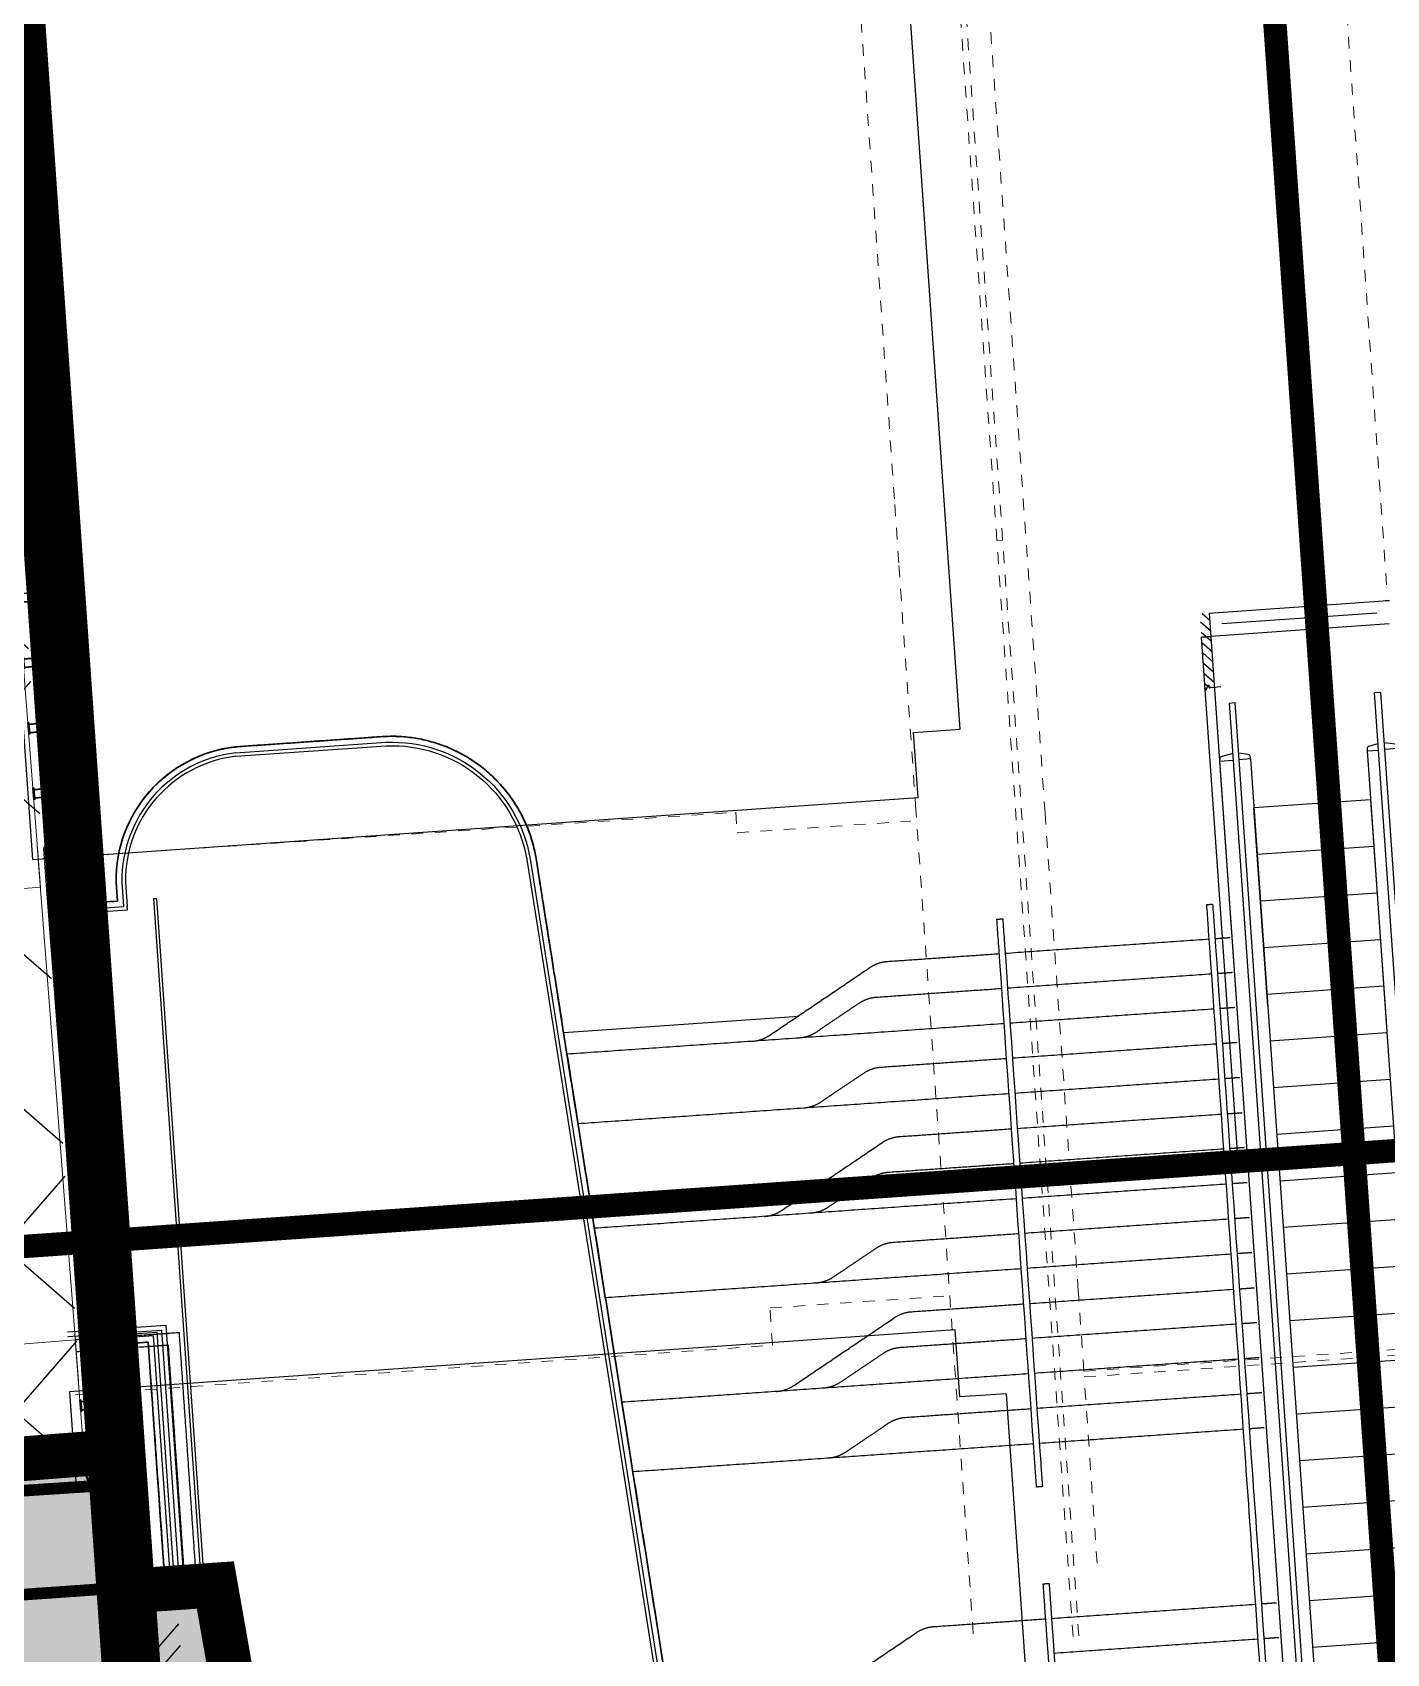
# Model space of a CAD drawing. Header units: millimetres. Extents: x 50357 to 985146, y 723188 to 1803594.
# Drawn here: x 832087.76 to 832099.35, y 820136.66 to 820150.53 of the extents above; entities that cross this region are included whole.
import ezdxf
from ezdxf.xclip import XClip

# ---------------------------------------------------------------- set-up
doc = ezdxf.new("R2010")
doc.units = ezdxf.units.MM
doc.header["$LTSCALE"] = 3
doc.header["$MEASUREMENT"] = 0
for name, pattern in [('Dash 1_100', [2.25, 1.25, -1]), ('DASHED', [19.05, 12.7, -6.35]), ('DASHED2', [0.375, 0.25, -0.125]), ('DIVIDE', [1.25, 0.5, -0.25, 0, -0.25, 0, -0.25]), ('Grid Line', [22.225, 12.7, -3.175, 3.175, -3.175]), ('Member Hidden', [4.5, 2.5, -2])]:
    doc.linetypes.add(name, pattern=pattern)
doc.layers.add('-Excluded area line', color=7, linetype='DASHED2', lineweight=40)
doc.layers.add('Hatch (HOR not under LTC submission)', color=252, linetype='Continuous', lineweight=35)
for name, color, linetype in [('-Section line', 7, 'Continuous'), ('00_Xref', 7, 'Continuous'), ('3A35X-MAGP-P-LD-00-0$0$A-GLASS', 1, 'Continuous'), ('3A35X-MAGP-P-LD-00-0$0$LWK-GA_HANDRAIL', 7, 'Continuous'), ('3A35X-MAGP-P-LD-00-0$0$LWK-MA_PAVING BANDING', 8, 'Continuous'), ('_ANCILIARY', 40, 'Continuous'), ('_ANCILIARY HATCH', 252, 'Continuous'), ('_DEV LINE', 96, 'DIVIDE'), ('_SUBLEASE', 241, 'Continuous'), ('A-ALUM_CLADD', 7, 'Continuous'), ('A-ALUM_CLADD_H', 7, 'Member Hidden'), ('A-ALUM_CLADD_S', 7, 'Continuous'), ('A-DRAIN', 7, 'Continuous'), ('UAJ-00XREF', 7, 'Continuous')]:
    doc.layers.add(name, color=color, linetype=linetype)
for name, color, linetype, lineweight, true_color in [('-Surrender Hatch in Pink', 7, 'Continuous', 40, 0xffc2c2), ('-Surrender line', 7, 'Continuous', 40, 0xff7575), ('A-FLOR', 7, 'Continuous', 5, 0x6e6e6e), ('A-FLOR-HRAL', 7, 'Continuous', 13, 0x6e6e6e), ('A-MASS', 7, 'Continuous', 13, 0x6e6e6e), ('ADS280__', 7, 'Continuous', 13, 0x6e6e6e), ('ADS280_BSteel', 7, 'Continuous', 13, 0x6e6e6e), ('ADS280_CSteel', 7, 'Continuous', 13, 0x6e6e6e), ('ADS280_S', 7, 'Continuous', 13, 0x6e6e6e)]:
    doc.layers.add(name, color=color, linetype=linetype, lineweight=lineweight, true_color=true_color)
pattern_1 = [(123.146763, (835227515.3, 818096118.5), (-148.86709, -97.21846), []), (123.146763, (835227328.86, 818096157.62), (-148.86709, -97.21846), [])]

# ---------------------------------------------------------------- blocks, each defined once
blk = doc.blocks.new('x-baseplan')
blk.add_lwpolyline([(834550.55, 818213.81), (834557.171, 818119.106), (834549.739, 818118.586), (834547.98, 818143.75), (834547.581, 818143.722), (834547.541, 818144.296), (834539.964, 818143.766), (834540.021, 818142.96), (834532.454, 818142.451), (834523.973, 818144.32), (834526.254, 818154.672), (834539.411, 818151.675), (834539.646, 818148.322), (834547.222, 818148.851), (834547.183, 818149.408), (834547.582, 818149.436), (834542.996, 818215.041), (834543.221, 818215.057), (834550.326, 818213.794), (834550.55, 818213.81)])
blk = doc.blocks.new('A')
at = {"layer": 'A-FLOR', "color": 8, "linetype": 'DASHED2', "ltscale": 5}
for p, q in [((834551230, 818150677), (834549771, 818171542)), ((834548595, 818144635), (834548309, 818148720))]:
    blk.add_line(p, q, dxfattribs=at)
at = {"layer": 'A-FLOR-HRAL', "color": 8, "linetype": 'DASHED2', "ltscale": 5}
for p, q in [((834546480, 818171305), (834548556, 818141610)), ((834546530, 818171309), (834548602, 818141663)), ((834547945, 818151055), (834547896, 818151052))]:
    blk.add_line(p, q, dxfattribs=at)
at = {"layer": 'ADS280__', "color": 8, "linetype": 'DASHED2', "ltscale": 5}
for p, q in [((834548309, 818148720), (834546729, 818171330)), ((834548643, 818143947), (834548595, 818144635)), ((834554727, 818144372), (834548643, 818143947)), ((834548646, 818143897), (834554731, 818144322)), ((834548757, 818142305), (834548646, 818143897))]:
    blk.add_line(p, q, dxfattribs=at)
at = {"layer": 'ADS280_BSteel', "color": 8, "linetype": 'DASHED2', "ltscale": 5}
for p, q in [((834545631, 818171261), (834547022, 818151363)), ((834547022, 818151361), (834547058, 818150840)), ((834547058, 818150840), (834547211, 818148651)), ((834547698, 818141700), (834547196, 818148869))]:
    blk.add_line(p, q, dxfattribs=at)
for points in [[(834539696, 818148325), (834545663, 818148727), (834545675, 818148552), (834547161, 818148652)], [(834540013, 818143740), (834545978, 818144168), (834545958, 818144487), (834547445, 818144587)]]:
    blk.add_lwpolyline(points, dxfattribs=at)
blk = doc.blocks.new('Cladding_Fixing')
at = {"layer": 'A-ALUM_CLADD_H', "ltscale": 0.3}
for p, q in [((0, 33), (72, 33)), ((72, 39), (142, 38)), ((0, -33), (72, -34)), ((72, -40), (142, -40))]:
    blk.add_line(p, q, dxfattribs=at)
at = {"layer": 'A-ALUM_CLADD_H', "ltscale": 0.2}
for p, q in [((119, 37), (72, 38)), ((119, 32), (72, 33)), ((119, 37), (118, -39)), ((118, -34), (72, -34)), ((118, -39), (72, -39))]:
    blk.add_line(p, q, dxfattribs=at)
at = {"layer": 'A-ALUM_CLADD_H', "ltscale": 0.1}
for p, q in [((142, 43), (187, 43)), ((142, 38), (187, 38)), ((142, -40), (187, -41)), ((142, -45), (187, -46))]:
    blk.add_line(p, q, dxfattribs=at)
at = {"layer": 'A-ALUM_CLADD_S'}
for p, q in [((0, 38), (72, 38)), ((72, 44), (142, 43)), ((72, 44), (72, -45)), ((0, -38), (72, -39)), ((72, -45), (142, -45))]:
    blk.add_line(p, q, dxfattribs=at)
blk.add_lwpolyline([(-8, -50), (-8, 50), (0, 50), (0, -50)], close=True, dxfattribs=at)
blk = doc.blocks.new('Cladding')
at = {"layer": 'A-ALUM_CLADD'}
for p, q in [((-15, -13746), (-22, -13720)), ((-19, -13719), (-12, -13745)), ((-19, -13719), (-12, -13745)), ((-487, -13885), (-495, -13860)), ((-492, -13859), (-484, -13885)), ((-417, -13865), (-425, -13839)), ((-417, -13865), (-425, -13839)), ((-422, -13838), (-414, -13864)), ((-422, -13838), (-414, -13864)), ((-353, -13846), (-361, -13820)), ((-358, -13819), (-350, -13845)), ((-283, -13825), (-291, -13799)), ((-288, -13798), (-280, -13824)), ((-288, -13798), (-280, -13824)), ((-219, -13806), (-226, -13780)), ((-224, -13780), (-216, -13805)), ((-149, -13786), (-156, -13760)), ((-154, -13759), (-146, -13785)), ((-154, -13759), (-146, -13785)), ((-85, -13767), (-92, -13741)), ((-89, -13740), (-82, -13766)), ((-756, -13965), (-764, -13939)), ((-761, -13938), (-753, -13964)), ((-686, -13944), (-694, -13918)), ((-691, -13917), (-683, -13943)), ((-622, -13925), (-629, -13899)), ((-626, -13898), (-619, -13924)), ((-552, -13904), (-559, -13879)), ((-556, -13878), (-549, -13904)), ((-8007, -16104), (-8014, -16078)), ((-8012, -16077), (-8004, -16103)), ((-7943, -16085), (-7950, -16059)), ((-7947, -16058), (-7940, -16084)), ((-7940, -16018), (-7940, -16018)), ((-7937, -16017), (-7937, -16017)), ((-7873, -16064), (-7880, -16038)), ((-7877, -16037), (-7870, -16063)), ((-7808, -16045), (-7816, -16019)), ((-7813, -16019), (-7805, -16044)), ((-7738, -16025), (-7746, -15999)), ((-7743, -15998), (-7735, -16024)), ((-7674, -16006), (-7682, -15980)), ((-7679, -15979), (-7671, -16005)), ((-8346, -16202), (-8353, -16178)), ((-8350, -16177), (-8343, -16201)), ((-8275, -16183), (-8283, -16157)), ((-8280, -16156), (-8272, -16182)), ((-8211, -16164), (-8219, -16138)), ((-8216, -16137), (-8208, -16163)), ((-8141, -16143), (-8149, -16118)), ((-8146, -16117), (-8138, -16143)), ((-8077, -16124), (-8084, -16099)), ((-8082, -16098), (-8074, -16124))]:
    blk.add_line(p, q, dxfattribs=at)
for points in [[(105, -13703), (129, -13721, 1), (171, -13665), (148, -13647, -0.721351), (169, -13584), (369, -13586, 1), (369, -13516), (156, -13514), (156, -13517), (369, -13519, -1), (369, -13583), (169, -13581)], [(169, -13581, 0.721349), (146, -13650), (170, -13668, -1), (131, -13719), (107, -13701)], [(-3256, -14650, -0.168841), (-3242, -14670), (-3234, -14696, 1), (-3173, -14678), (-3181, -14652, -1), (-3108, -14630), (-3100, -14656, 1), (-3039, -14638), (-3046, -14612, -1), (-2973, -14591), (-2966, -14617, 1), (-2904, -14599), (-2912, -14573, -1), (-2839, -14551), (-2831, -14577, 1), (-2770, -14559), (-2778, -14533, -1), (-2705, -14512), (-2697, -14537, 1), (-2636, -14519), (-2643, -14493, -1), (-2571, -14472), (-2563, -14498, 1), (-2502, -14480), (-2509, -14454, -1), (-2436, -14432), (-2429, -14458, 1), (-2367, -14440), (-2375, -14414, -1), (-2302, -14393), (-2294, -14419, 1), (-2233, -14400), (-2241, -14375, -1), (-2168, -14353), (-2160, -14379, 1), (-2099, -14361), (-2106, -14335, -1), (-2033, -14313), (-2026, -14339, 1), (-1964, -14321), (-1972, -14295, -1), (-1899, -14274), (-1892, -14300, 1), (-1830, -14282), (-1838, -14256, -1), (-1765, -14234), (-1757, -14260, 1), (-1696, -14242), (-1704, -14216, -1), (-1631, -14195), (-1623, -14221, 1), (-1562, -14202), (-1569, -14177, -1), (-1496, -14155), (-1489, -14181, 1), (-1427, -14163), (-1435, -14137, -1), (-1362, -14115), (-1354, -14141, 1), (-1293, -14123), (-1301, -14097, -1), (-1228, -14076), (-1220, -14102, 1), (-1159, -14084), (-1166, -14058, -1), (-1094, -14036), (-1086, -14062, 1), (-1024, -14044), (-1032, -14018, -1), (-959, -13997), (-952, -14022, 1), (-890, -14004), (-898, -13978, -1), (-825, -13957), (-817, -13983)], [(-820, -13984), (-828, -13958, 1), (-895, -13978), (-887, -14003, -1), (-954, -14023), (-962, -13997, 1), (-1029, -14017), (-1022, -14043, -1), (-1089, -14063), (-1096, -14037, 1), (-1164, -14057), (-1156, -14083, -1), (-1223, -14103), (-1231, -14077, 1), (-1298, -14096), (-1290, -14122, -1), (-1357, -14142), (-1365, -14116, 1), (-1432, -14136), (-1424, -14162, -1), (-1492, -14182), (-1499, -14156, 1), (-1566, -14176), (-1559, -14202, -1), (-1626, -14221), (-1633, -14195, 1), (-1701, -14215), (-1693, -14241, -1), (-1760, -14261), (-1768, -14235, 1), (-1835, -14255), (-1827, -14281, -1), (-1894, -14301), (-1902, -14275, 1), (-1969, -14295), (-1962, -14320, -1), (-2029, -14340), (-2036, -14314, 1), (-2103, -14334), (-2096, -14360, -1), (-2163, -14380), (-2171, -14354, 1), (-2238, -14374), (-2230, -14400, -1), (-2297, -14419), (-2305, -14394, 1), (-2372, -14413), (-2364, -14439, -1), (-2432, -14459), (-2439, -14433, 1), (-2506, -14453), (-2499, -14479, -1), (-2566, -14499), (-2573, -14473, 1), (-2641, -14493), (-2633, -14518, -1), (-2700, -14538), (-2708, -14512, 1), (-2775, -14532), (-2767, -14558, -1), (-2834, -14578), (-2842, -14552, 1), (-2909, -14572), (-2902, -14598, -1), (-2969, -14618), (-2976, -14592, 1), (-3043, -14611), (-3036, -14637, -1), (-3103, -14657), (-3111, -14631, 1), (-3178, -14651), (-3170, -14677, -1), (-3237, -14697), (-3245, -14671, 0.138816), (-3255, -14655, 0.138816)], [(-8479, -16191), (-8490, -16219, -1), (-8555, -16196), (-8545, -16167, 0.721351), (-8597, -16126), (-8765, -16236, -1), (-8803, -16177), (-8499, -15978, 0.329878), (-8487, -15945), (-8495, -15918), (-8492, -15917), (-8484, -15944, -0.329878), (-8497, -15981), (-8801, -16180, 1), (-8766, -16233), (-8599, -16124)], [(-8599, -16124, -0.721349), (-8542, -16168), (-8553, -16197, 1), (-8492, -16218), (-8482, -16190)]]:
    blk.add_lwpolyline(points, format="xyb", dxfattribs=at)
at = {"layer": 'A-ALUM_CLADD', "flags": 128}
for points in [[(105, -13703, 0.762466), (56, -13739), (113, -13931, -1), (46, -13951), (-15, -13746), (-12, -13745), (49, -13950, 1), (110, -13932), (54, -13740, -0.758981), (107, -13701, -0.721351)], [(-8478, -16191, -0.762466), (-8418, -16195), (-8361, -16387, 1), (-8294, -16367), (-8343, -16201), (-8346, -16202), (-8297, -16368, -1), (-8358, -16386), (-8415, -16194, 0.758981), (-8481, -16190, 0.721351)]]:
    blk.add_lwpolyline(points, format="xyb", dxfattribs=at)
at = {"layer": 'A-ALUM_CLADD'}
for centre, radius, start, end in [((-190, -13770), 38, 16.4366, 196.4366), ((-56, -13730), 38, 16.4366, 196.4366), ((-56, -13730), 35, 16.4366, 196.4366), ((-593, -13888), 38, 16.4366, 196.4366), ((-593, -13888), 35, 16.4366, 196.4366), ((-459, -13849), 38, 16.4366, 196.4366), ((-459, -13849), 35, 16.4366, 196.4366), ((-384, -13855), 35, 196.4366, 16.4366), ((-384, -13855), 32, 196.4366, 16.4366), ((-324, -13809), 38, 16.4366, 196.4366), ((-324, -13809), 35, 16.4366, 196.4366), ((-250, -13815), 35, 196.4366, 16.4366), ((-250, -13815), 32, 196.4366, 16.4366), ((-190, -13770), 35, 16.4366, 196.4366), ((-115, -13776), 35, 196.4366, 16.4366), ((-115, -13776), 32, 196.4366, 16.4366), ((-787, -13974), 35, 196.4366, 16.4366), ((-787, -13974), 32, 196.4366, 16.4366), ((-727, -13928), 38, 16.4366, 196.4366), ((-727, -13928), 35, 16.4366, 196.4366), ((-652, -13934), 35, 196.4366, 16.4366), ((-652, -13934), 32, 196.4366, 16.4366), ((-518, -13895), 35, 196.4366, 16.4366), ((-518, -13895), 32, 196.4366, 16.4366), ((-7645, -15969), 38, 87.0089, 196.4366), ((-7645, -15969), 35, 85.2683, 196.4366), ((-8182, -16127), 38, 16.4366, 196.4366), ((-8048, -16088), 38, 16.4366, 196.4366), ((-8048, -16088), 35, 16.4366, 196.4366), ((-7973, -16094), 35, 196.4366, 16.4366), ((-7973, -16094), 32, 196.4366, 16.4366), ((-7914, -16048), 38, 16.4366, 196.4366), ((-7914, -16048), 35, 16.4366, 196.4366), ((-7839, -16054), 35, 196.4366, 16.4366), ((-7839, -16054), 32, 196.4366, 16.4366), ((-7779, -16009), 38, 16.4366, 196.4366), ((-7779, -16009), 35, 16.4366, 196.4366), ((-7705, -16015), 35, 196.4366, 16.4366), ((-7705, -16015), 32, 196.4366, 16.4366), ((-8317, -16167), 38, 16.4366, 196.4366), ((-8317, -16167), 35, 16.4366, 196.4366), ((-8242, -16173), 35, 196.4366, 16.4366), ((-8242, -16173), 32, 196.4366, 16.4366), ((-8182, -16127), 35, 16.4366, 196.4366), ((-8108, -16134), 35, 196.4366, 16.4366), ((-8108, -16134), 32, 196.4366, 16.4366)]:
    blk.add_arc(centre, radius, start, end, dxfattribs=at)
at = {"layer": 'A-ALUM_CLADD_H'}
blk.add_line((-3262, -14631), (99, -13640), dxfattribs=at)
blk.add_lwpolyline([(-8421, -16151), (-7646, -15923)], dxfattribs=at)
at = {"layer": 'A-ALUM_CLADD_S'}
for p, q in [((-3275, -14587), (54, -13606)), ((-3261, -14635), (103, -13643)), ((-8433, -16108), (-8419, -16156))]:
    blk.add_line(p, q, dxfattribs=at)
for points in [[(-8433, -16108), (-7658, -15880)], [(-8419, -16156), (-7644, -15928)]]:
    blk.add_lwpolyline(points, dxfattribs=at)
at = {"layer": 'A-ALUM_CLADD_S', "rotation": 286.8321835654116}
for p in [(-725, -13688), (-1262, -13846), (-1799, -14004), (-2336, -14163), (-2874, -14321), (-7912, -15806), (-8315, -15925)]:
    blk.add_blockref('Cladding_Fixing', p, dxfattribs=at)
blk = doc.blocks.new('escalator_new')
at = {"layer": '3A35X-MAGP-P-LD-00-0$0$A-GLASS', "ltscale": 0.5}
h = blk.add_hatch(dxfattribs=at)
h.set_pattern_fill('ANSI31', color=256, scale=500, angle=-90)
h.set_pattern_definition([(315, (102989.43, 47003.946), (44.1942, 44.1942), [])])
h.paths.add_polyline_path([(106820, 41504), (106820, 41704), (106900, 41704), (106900, 41504)])
h.paths.add_polyline_path([(106839, 41069), (106820, 41069), (106820, 41504), (106900, 41504), (106900, 41069), (106890, 41069), (106875, 41091), (106855, 41048)])
for p, q in [((106900, 41704), (106900, 27637)), ((106900, 41704), (108430, 41704)), ((108415, 41704), (108445, 41704)), ((108445, 41704), (108415, 41704)), ((106820, 37004), (106820, 41504)), ((106900, 41504), (106820, 41504)), ((106820, 41504), (106900, 41504)), ((108430, 41504), (106900, 41504)), ((108330, 41604), (107000, 41604)), ((106811, 41069), (106828, 41048)), ((106828, 41048), (106847, 41091)), ((106847, 41091), (106862, 41069)), ((106862, 41069), (106955, 41069)), ((107016, 40924), (107016, 28917)), ((107016, 40924), (107067, 40924)), ((107067, 28917), (107067, 40924)), ((108262, 28917), (108262, 40924)), ((108313, 40924), (108262, 40924)), ((108313, 40924), (108313, 28917)), ((106903, 40456), (106900, 40434)), ((106903, 40456), (106900, 40434)), ((106900, 40434), (106900, 29407)), ((106900, 40434), (107016, 40434)), ((106918, 40473), (107016, 40493)), ((107147, 40473), (107067, 40489)), ((107165, 40434), (107067, 40434)), ((107162, 40456), (107165, 40434)), ((107165, 40434), (107165, 29407)), ((108168, 40456), (108165, 40434)), ((108165, 40434), (108165, 29407)), ((108165, 40434), (108262, 40434)), ((108183, 40473), (108262, 40489)), ((108412, 40473), (108313, 40493)), ((108430, 40434), (108313, 40434)), ((107165, 38314), (107165, 40014)), ((108165, 40014), (107165, 40014)), ((108165, 40014), (108165, 38114)), ((108165, 39614), (107165, 39614)), ((108165, 39214), (107165, 39214)), ((108165, 38814), (107165, 38814)), ((108165, 38414), (107165, 38414)), ((108165, 38014), (107165, 38014)), ((108165, 37614), (107165, 37614)), ((108165, 37214), (107165, 37214)), ((106900, 37004), (106820, 37004)), ((108165, 36814), (107165, 36814)), ((108165, 36414), (107165, 36414)), ((108165, 36014), (107165, 36014)), ((108165, 35614), (107165, 35614)), ((108165, 35214), (107165, 35214)), ((108165, 34814), (107165, 34814)), ((108165, 34414), (107165, 34414)), ((108165, 34014), (107165, 34014)), ((108165, 33614), (107165, 33614)), ((108165, 33214), (107165, 33214)), ((108165, 32814), (107165, 32814))]:
    blk.add_line(p, q, dxfattribs=at)
for centre, start, end in [((106922, 40453), 101.7239, 173.404), ((106922, 40453), 101.7239, 173.404), ((107143, 40453), 6.596, 78.276), ((108187, 40453), 101.724, 173.404)]:
    blk.add_arc(centre, 20, start, end, dxfattribs=at)
blk = doc.blocks.new('QA')
at = {"layer": '3A35X-MAGP-P-LD-00-0$0$A-GLASS', "ltscale": 0.5}
blk.add_line((7909, -2896, 0), (5894, -2896, 0), dxfattribs=at)
for points in [[(3261, -311, 0.3841), (2213, -1346), (2213, -1556)], [(3261, -341, 0.383683), (2243, -1347), (2243, -1559)], [(3261, -311), (4549, -311, -0.378071), (5711, -1392), (6581, -11394, 0.389029), (8126, -12810), (9658, -12810)], [(3261, -341), (4549, -341, -0.377932), (5682, -1395), (6551, -11397, 0.389029), (8126, -12840), (9658, -12840)]]:
    blk.add_lwpolyline(points, format="xyb", dxfattribs=at)
for points in [[(1780, -1556), (2213, -1556)], [(1780, -1586), (2243, -1586), (2243, -1556)], [(1481, -5154), (2325, -5154), (2325, -7520), (1762, -7520)], [(1481, -5194), (2285, -5194), (2285, -7480), (1762, -7480)]]:
    blk.add_lwpolyline(points, dxfattribs=at)
for points, degree in [([(9658, -2366), (9658, -2306), (9658, -2245), (9658, -2185)], 3), ([(9708, -2185), (9708, -2245), (9708, -2306), (9708, -2366)], 3), ([(11458, -2366), (11458, -2306), (11458, -2245), (11458, -2185)], 3), ([(11508, -2185), (11508, -2245), (11508, -2306), (11508, -2366)], 3), ([(8698, -2480), (9178, -2480), (9658, -2480)], 2), ([(9658, -6851), (9658, -5371), (9658, -3892), (9658, -2412)], 3), ([(9708, -2412), (9708, -3892), (9708, -5371), (9708, -6851)], 3), ([(9708, -2480), (10583, -2480), (11458, -2480)], 2), ([(11458, -6851), (11458, -5371), (11458, -3892), (11458, -2412)], 3), ([(11508, -2412), (11508, -3892), (11508, -5371), (11508, -6851)], 3), ([(11508, -2480), (11572, -2480), (11636, -2480)], 2), ([(7647, -3041), (8098, -2781), (8548, -2520)], 2), ([(8431, -2821), (8240, -2931), (8050, -3041)], 2), ([(9658, -2781), (9119, -2781), (8581, -2781)], 2), ([(11458, -2781), (10583, -2781), (9708, -2781)], 2), ([(11636, -2781), (11572, -2781), (11508, -2781)], 2), ([(9658, -3081), (7783, -3081), (5909, -3081)], 2), ([(11458, -3081), (10583, -3081), (9708, -3081)], 2), ([(11636, -3081), (11572, -3081), (11508, -3081)], 2), ([(8428, -3422), (8238, -3531), (8047, -3641)], 2), ([(9658, -3381), (9118, -3381), (8578, -3381)], 2), ([(11458, -3381), (10583, -3381), (9708, -3381)], 2), ([(11636, -3381), (11572, -3381), (11508, -3381)], 2), ([(9658, -3682), (7810, -3682), (5961, -3682)], 2), ([(11458, -3682), (10583, -3682), (9708, -3682)], 2), ([(11636, -3682), (11572, -3682), (11508, -3682)], 2), ([(7647, -4542), (8098, -4282), (8548, -4022)], 2), ([(8698, -3982), (9178, -3982), (9658, -3982)], 2), ([(9708, -3982), (10583, -3982), (11458, -3982)], 2), ([(11508, -3982), (11572, -3982), (11636, -3982)], 2), ([(9658, -4282), (9118, -4282), (8578, -4282)], 2), ([(11458, -4282), (10583, -4282), (9708, -4282)], 2), ([(11636, -4282), (11572, -4282), (11508, -4282)], 2), ([(8428, -4323), (8238, -4433), (8047, -4542)], 2), ([(9658, -4583), (7849, -4583), (6039, -4583)], 2), ([(11458, -4583), (10583, -4583), (9708, -4583)], 2), ([(11636, -4583), (11572, -4583), (11508, -4583)], 2), ([(8428, -4923), (8238, -5033), (8047, -5143)], 2), ([(9658, -4883), (9118, -4883), (8578, -4883)], 2), ([(11458, -4883), (10583, -4883), (9708, -4883)], 2), ([(11636, -4883), (11572, -4883), (11508, -4883)], 2), ([(9658, -5183), (7875, -5183), (6091, -5183)], 2), ([(11458, -5183), (10583, -5183), (9708, -5183)], 2), ([(11636, -5183), (11572, -5183), (11508, -5183)], 2), ([(7647, -6044), (8098, -5784), (8548, -5524)], 2), ([(8698, -5484), (9178, -5484), (9658, -5484)], 2), ([(9708, -5484), (10583, -5484), (11458, -5484)], 2), ([(11508, -5484), (11572, -5484), (11636, -5484)], 2), ([(8428, -5824), (8238, -5934), (8047, -6044)], 2), ([(9658, -5784), (9118, -5784), (8578, -5784)], 2), ([(11458, -5784), (10583, -5784), (9708, -5784)], 2), ([(11636, -5784), (11572, -5784), (11508, -5784)], 2), ([(9658, -6084), (7914, -6084), (6170, -6084)], 2), ([(11458, -6084), (10583, -6084), (9708, -6084)], 2), ([(11636, -6084), (11572, -6084), (11508, -6084)], 2), ([(8428, -6425), (8238, -6535), (8047, -6645)], 2), ([(9658, -6385), (9118, -6385), (8578, -6385)], 2), ([(11458, -6385), (10583, -6385), (9708, -6385)], 2), ([(11636, -6385), (11572, -6385), (11508, -6385)], 2), ([(9658, -6685), (7940, -6685), (6222, -6685)], 2), ([(11458, -6685), (10583, -6685), (9708, -6685)], 2), ([(11636, -6685), (11572, -6685), (11508, -6685)], 2), ([(9658, -7055), (9658, -7002), (9658, -6950), (9658, -6897)], 3), ([(9708, -6897), (9708, -6950), (9708, -7002), (9708, -7055)], 3), ([(11458, -8047), (11458, -7664), (11458, -7280), (11458, -6897)], 3), ([(11508, -6897), (11508, -7280), (11508, -7664), (11508, -8047)], 3), ([(9658, -8047), (9658, -7993), (9658, -7939), (9658, -7885)], 3), ([(9708, -7885), (9708, -7939), (9708, -7993), (9708, -8047)], 3), ([(9658, -12557), (9658, -11069), (9658, -9581), (9658, -8092)], 3), ([(9708, -8092), (9708, -9581), (9708, -11069), (9708, -12557)], 3), ([(11458, -12557), (11458, -11069), (11458, -9581), (11458, -8092)], 3), ([(11508, -8092), (11508, -9581), (11508, -11069), (11508, -12557)], 3), ([(7647, -8746), (8098, -8485), (8548, -8225)], 2), ([(8698, -8185), (9178, -8185), (9658, -8185)], 2), ([(9708, -8185), (10583, -8185), (11458, -8185)], 2), ([(11508, -8185), (11572, -8185), (11636, -8185)], 2), ([(11458, -8485), (10583, -8485), (9708, -8485)], 2), ([(11636, -8485), (11572, -8485), (11508, -8485)], 2)]:
    blk.add_open_spline(points, degree=degree, dxfattribs=at)
for points, knots in [([(9658, -2185), (9658, -2185), (9683, -2185), (9708, -2185), (9708, -2185)], [-117.809725, -117.809725, -117.809725, -78.539816, -78.539816, -39.269908, -39.269908, -39.269908]), ([(11458, -2185), (11458, -2185), (11483, -2185), (11508, -2185), (11508, -2185)], [-117.809725, -117.809725, -117.809725, -78.539816, -78.539816, -39.269908, -39.269908, -39.269908]), ([(9708, -7055), (9708, -7055), (9683, -7055), (9658, -7055), (9658, -7055)], [39.269908, 39.269908, 39.269908, 78.539816, 78.539816, 117.809725, 117.809725, 117.809725]), ([(9658, -7885), (9658, -7885), (9683, -7885), (9708, -7885), (9708, -7885)], [-157.079633, -157.079633, -157.079633, -117.809725, -117.809725, -78.539816, -78.539816, -78.539816])]:
    blk.add_rational_spline(points, [1, 0.707106781187, 1, 0.707106781187, 1], degree=2, knots=knots, dxfattribs=at)
for points, weights in [([(8548, -2520), (8618, -2480), (8698, -2480)], [1, 0.965925826285, 1]), ([(8581, -2781), (8500, -2781), (8431, -2821)], [1, 0.965925826289, 1]), ([(7497, -3081), (7578, -3081), (7647, -3041)], [1, 0.965925826282, 1]), ([(8050, -3041), (7980, -3081), (7900, -3081)], [1, 0.965925826291, 1]), ([(8578, -3381), (8498, -3381), (8428, -3422)], [1, 0.965925826289, 1]), ([(8047, -3641), (7977, -3682), (7897, -3682)], [1, 0.965925826291, 1]), ([(8548, -4022), (8618, -3982), (8698, -3982)], [1, 0.965925826285, 1]), ([(8578, -4282), (8498, -4282), (8428, -4323)], [1, 0.965925826289, 1]), ([(7497, -4583), (7577, -4583), (7647, -4542)], [1, 0.965925826282, 1]), ([(8047, -4542), (7977, -4583), (7897, -4583)], [1, 0.965925826291, 1]), ([(8578, -4883), (8498, -4883), (8428, -4923)], [1, 0.965925826289, 1]), ([(8047, -5143), (7977, -5183), (7897, -5183)], [1, 0.965925826291, 1]), ([(8548, -5524), (8618, -5484), (8698, -5484)], [1, 0.965925826285, 1]), ([(8578, -5784), (8498, -5784), (8428, -5824)], [1, 0.965925826289, 1]), ([(7497, -6084), (7577, -6084), (7647, -6044)], [1, 0.965925826282, 1]), ([(8047, -6044), (7977, -6084), (7897, -6084)], [1, 0.965925826291, 1]), ([(8578, -6385), (8498, -6385), (8428, -6425)], [1, 0.965925826289, 1]), ([(8047, -6645), (7977, -6685), (7897, -6685)], [1, 0.965925826291, 1]), ([(8548, -8225), (8618, -8185), (8698, -8185)], [1, 0.965925826285, 1])]:
    blk.add_rational_spline(points, weights, degree=2, dxfattribs=at)
for points, knots in [([(9658, -2412), (9658, -2408), (9658, -2405), (9658, -2401), (9658, -2397), (9658, -2393), (9658, -2389), (9658, -2386), (9658, -2382), (9658, -2378), (9658, -2374), (9658, -2370), (9658, -2366)], [0, 0, 0, 0, 11.873482, 11.873482, 11.873482, 23.831796, 23.831796, 23.831796, 35.790133, 35.790133, 35.790133, 47.663574, 47.663574, 47.663574, 47.663574]), ([(9708, -2366), (9708, -2370), (9708, -2374), (9708, -2378), (9708, -2382), (9708, -2386), (9708, -2389), (9708, -2393), (9708, -2397), (9708, -2401), (9708, -2405), (9708, -2408), (9708, -2412)], [0, 0, 0, 0, 11.873441, 11.873441, 11.873441, 23.831778, 23.831778, 23.831778, 35.790092, 35.790092, 35.790092, 47.663574, 47.663574, 47.663574, 47.663574]), ([(11458, -2412), (11458, -2408), (11458, -2405), (11458, -2401), (11458, -2397), (11458, -2393), (11458, -2389), (11458, -2386), (11458, -2382), (11458, -2378), (11458, -2374), (11458, -2370), (11458, -2366)], [0, 0, 0, 0, 11.873482, 11.873482, 11.873482, 23.831796, 23.831796, 23.831796, 35.790133, 35.790133, 35.790133, 47.663574, 47.663574, 47.663574, 47.663574]), ([(11508, -2366), (11508, -2370), (11508, -2374), (11508, -2378), (11508, -2382), (11508, -2386), (11508, -2389), (11508, -2393), (11508, -2397), (11508, -2401), (11508, -2405), (11508, -2408), (11508, -2412)], [0, 0, 0, 0, 11.873441, 11.873441, 11.873441, 23.831778, 23.831778, 23.831778, 35.790092, 35.790092, 35.790092, 47.663574, 47.663574, 47.663574, 47.663574]), ([(9658, -6897), (9658, -6893), (9658, -6889), (9658, -6885), (9658, -6881), (9658, -6877), (9658, -6874), (9658, -6870), (9658, -6866), (9658, -6862), (9658, -6858), (9658, -6855), (9658, -6851)], [0, 0, 0, 0, 11.873482, 11.873482, 11.873482, 23.831796, 23.831796, 23.831796, 35.790133, 35.790133, 35.790133, 47.663574, 47.663574, 47.663574, 47.663574]), ([(9708, -6851), (9708, -6855), (9708, -6858), (9708, -6862), (9708, -6866), (9708, -6870), (9708, -6874), (9708, -6877), (9708, -6881), (9708, -6885), (9708, -6889), (9708, -6893), (9708, -6897)], [0, 0, 0, 0, 11.873441, 11.873441, 11.873441, 23.831778, 23.831778, 23.831778, 35.790092, 35.790092, 35.790092, 47.663574, 47.663574, 47.663574, 47.663574]), ([(11458, -6897), (11458, -6893), (11458, -6889), (11458, -6885), (11458, -6881), (11458, -6877), (11458, -6874), (11458, -6870), (11458, -6866), (11458, -6862), (11458, -6858), (11458, -6855), (11458, -6851)], [0, 0, 0, 0, 11.873482, 11.873482, 11.873482, 23.831796, 23.831796, 23.831796, 35.790133, 35.790133, 35.790133, 47.663574, 47.663574, 47.663574, 47.663574]), ([(11508, -6851), (11508, -6855), (11508, -6858), (11508, -6862), (11508, -6866), (11508, -6870), (11508, -6874), (11508, -6877), (11508, -6881), (11508, -6885), (11508, -6889), (11508, -6893), (11508, -6897)], [0, 0, 0, 0, 11.873441, 11.873441, 11.873441, 23.831778, 23.831778, 23.831778, 35.790092, 35.790092, 35.790092, 47.663574, 47.663574, 47.663574, 47.663574]), ([(9658, -8092), (9658, -8089), (9658, -8085), (9658, -8082), (9658, -8078), (9658, -8074), (9658, -8070), (9658, -8066), (9658, -8062), (9658, -8059), (9658, -8055), (9658, -8051), (9658, -8047)], [0, 0, 0, 0, 11.819932, 11.819932, 11.819932, 23.72358, 23.72358, 23.72358, 35.62731, 35.62731, 35.62731, 47.447217, 47.447217, 47.447217, 47.447217]), ([(9708, -8047), (9708, -8051), (9708, -8055), (9708, -8059), (9708, -8062), (9708, -8066), (9708, -8070), (9708, -8074), (9708, -8078), (9708, -8082), (9708, -8085), (9708, -8089), (9708, -8092)], [0, 0, 0, 0, 11.819907, 11.819907, 11.819907, 23.723637, 23.723637, 23.723637, 35.627285, 35.627285, 35.627285, 47.447217, 47.447217, 47.447217, 47.447217]), ([(11458, -8092), (11458, -8089), (11458, -8085), (11458, -8082), (11458, -8078), (11458, -8074), (11458, -8070), (11458, -8066), (11458, -8062), (11458, -8059), (11458, -8055), (11458, -8051), (11458, -8047)], [0, 0, 0, 0, 11.819932, 11.819932, 11.819932, 23.72358, 23.72358, 23.72358, 35.62731, 35.62731, 35.62731, 47.447217, 47.447217, 47.447217, 47.447217]), ([(11508, -8047), (11508, -8051), (11508, -8055), (11508, -8059), (11508, -8062), (11508, -8066), (11508, -8070), (11508, -8074), (11508, -8078), (11508, -8082), (11508, -8085), (11508, -8089), (11508, -8092)], [0, 0, 0, 0, 11.819907, 11.819907, 11.819907, 23.723637, 23.723637, 23.723637, 35.627285, 35.627285, 35.627285, 47.447217, 47.447217, 47.447217, 47.447217])]:
    blk.add_open_spline(points, degree=3, knots=knots, dxfattribs=at)
at = {"layer": '3A35X-MAGP-P-LD-00-0$0$LWK-GA_HANDRAIL', "color": 2, "lineweight": 30, "ltscale": 0.5}
blk.add_lwpolyline([(3259, -261), (3259, -261, 0.384758), (2163, -1344), (2163, -1506)], format="xyb", dxfattribs=at)
blk.add_rational_spline([(3261, -260), (3889, -260), (4517, -260), (5663, -260), (5763, -1402), (6197, -6396), (6631, -11390)], [1, 1, 1, 0.737100834088, 1, 1, 1], degree=2, knots=[8765.813406, 8765.813406, 8765.813406, 10022.534726, 10022.534726, 11877.600106, 11877.600106, 21903.062569, 21903.062569, 21903.062569], dxfattribs=at)
for points, knots in [([(2163, -1506), (1998, -1506), (1834, -1506), (1780, -1506), (1780, -1506), (1780, -1506)], [18421.230734, 18421.230734, 18421.230734, 18421.230734, 18503.562727, 18503.562727, 18504.562707, 18504.562707, 18504.562707, 18504.562707]), ([(2163, -5289), (2065, -5289), (1867, -5289), (1831, -5289), (1831, -5289), (1831, -5289)], [45525.409107, 45525.409107, 45525.409107, 45525.409107, 45624.411047, 45624.411047, 45625.411066, 45625.411066, 45625.411066, 45625.411066]), ([(2163, -7358), (2163, -6671), (2163, -5983), (2163, -5296), (2163, -5294), (2163, -5292), (2163, -5289)], [45429.832469, 45429.832469, 45429.832469, 45429.832469, 45520.987531, 45520.987531, 45520.987531, 45521.294491, 45521.294491, 45521.294491, 45521.294491])]:
    blk.add_open_spline(points, degree=3, knots=knots, dxfattribs=at)
blk.add_open_spline([(1663, -7358), (1913, -7358), (2163, -7358)], degree=2, dxfattribs=at)
at = {"layer": '3A35X-MAGP-P-LD-00-0$0$LWK-MA_PAVING BANDING'}
for p, q in [((2472, -1506), (2472, -13187)), ((2472, -1506), (2498, -1506)), ((2498, -1506), (2498, -13187))]:
    blk.add_line(p, q, dxfattribs=at)
at = {"layer": '3A35X-MAGP-P-LD-00-0$0$A-GLASS', "ltscale": 0.5}
blk.add_blockref('escalator_new', (-95247, -41402), dxfattribs=at)
blk = doc.blocks.new('3A35X-MAGP-P-LD-00-0')
at = {"layer": 'A-DRAIN'}
h = blk.add_hatch(dxfattribs=at)
h.set_pattern_fill('LINE', color=256, scale=25, angle=90.4248)
h.set_pattern_definition([(184.2752, (834539580.67, 818144714.99), (5.9172, -79.1541), [])])
h.paths.add_polyline_path([(834540316, 818144244), (834540018, 818148097), (834539769, 818148078), (834540067, 818144225)])
at = {"layer": 'ADS280_CSteel'}
h = blk.add_hatch(dxfattribs=at)
h.set_pattern_fill('FP_1', color=256, angle=0.4248, style=0, pattern_type=2)
h.set_pattern_definition(pattern_1)
h.paths.add_polyline_path([(834540113, 818148127), (834540089, 818148436), (834540082, 818148450), (834540068, 818148454), (834539759, 818148430), (834539745, 818148424), (834539740, 818148409), (834539764, 818148100), (834539771, 818148086), (834539786, 818148082), (834540095, 818148105), (834540109, 818148112), (834540112, 818148123)], flags=0)
h.paths.add_polyline_path([(834540103, 818148126), (834540101, 818148119), (834540094, 818148115), (834539785, 818148091), (834539778, 818148094), (834539774, 818148101), (834539750, 818148410), (834539753, 818148417), (834539760, 818148420), (834540069, 818148444), (834540076, 818148442), (834540079, 818148435), (834540097, 818148208)], flags=0)
h = blk.add_hatch(dxfattribs=at)
h.set_pattern_fill('FP_1', color=256, angle=0.4248, style=0, pattern_type=2)
h.set_pattern_definition(pattern_1)
h.paths.add_polyline_path([(834540439, 818143919), (834540415, 818144229), (834540408, 818144242), (834540393, 818144247), (834540084, 818144223), (834540071, 818144216), (834540066, 818144202), (834540090, 818143892), (834540097, 818143879), (834540111, 818143874), (834540420, 818143898), (834540434, 818143905)], flags=0)
h.paths.add_polyline_path([(834540429, 818143919), (834540426, 818143911), (834540420, 818143908), (834540110, 818143884), (834540103, 818143886), (834540100, 818143893), (834540076, 818144202), (834540078, 818144210), (834540085, 818144213), (834540394, 818144237), (834540401, 818144235), (834540405, 818144228), (834540422, 818144006)], flags=0)
at = {"layer": 'A-DRAIN', "linetype": 'Member Hidden'}
blk.add_line((834539764, 818148431), (834539800, 818147958), dxfattribs=at)
at = {"layer": 'A-DRAIN'}
for p, q in [((834540018, 818148097), (834540316, 818144244)), ((834539769, 818148078), (834540067, 818144225))]:
    blk.add_line(p, q, dxfattribs=at)
at = {"layer": 'A-MASS', "color": 8, "lineweight": -3}
for points in [[(834540905, 818144272), (834540606, 818144251), (834540015, 818144210)], [(834541062, 818142016), (834540984, 818143144), (834540905, 818144272)], [(834540812, 818144165), (834540563, 818144148), (834540023, 818144108)], [(834540956, 818142109), (834540884, 818143137), (834540812, 818144165)], [(834540383, 818142069), (834540708, 818142091), (834540956, 818142109)], [(834540390, 818141969), (834540765, 818141995), (834541062, 818142016)], [(834540557, 818142081), (834540756, 818142095), (834540956, 818142109)]]:
    blk.add_open_spline(points, degree=2, dxfattribs=at)
at = {"layer": 'ADS280__'}
for p, q in [((834540042, 818143861), (834539688, 818148434)), ((834539740, 818148409), (834539764, 818148100)), ((834540068, 818148454), (834539759, 818148430)), ((834540113, 818148127), (834540089, 818148436)), ((834539764, 818148100), (834540066, 818144202)), ((834539786, 818148082), (834540095, 818148105)), ((834540066, 818144202), (834540090, 818143892)), ((834540100, 818143893), (834540076, 818144202)), ((834540368, 818144245), (834540084, 818144223)), ((834540085, 818144213), (834540394, 818144237)), ((834540393, 818144247), (834540368, 818144245)), ((834540405, 818144228), (834540429, 818143919)), ((834540439, 818143919), (834540415, 818144229)), ((834540420, 818143908), (834540110, 818143884)), ((834540111, 818143874), (834540420, 818143898))]:
    blk.add_line(p, q, dxfattribs=at)
for centre, major_axis, start_param, end_param in [((834539760, 818148411), (-19.9, 2.4), 4.90816, 6.478956), ((834540069, 818148434), (2.4, 19.9), 4.90816, 6.478956), ((834539784, 818148101), (11, 16.7), 2.230214, 3.801011), ((834540093, 818148125), (-14.7, 13.5), 2.39109, 3.961886), ((834540086, 818144203), (-5.3, 19.3), 0.260575, 1.380012), ((834540086, 818144203), (-8.4, 18.1), 5.925382, 6.376742), ((834540086, 818144203), (6.77, 7.36), 0.820293, 2.39109), ((834540395, 818144227), (19.6, 4), 6.157205, 7.728002), ((834540395, 818144227), (9.63, 2.71), 6.086257, 7.657053), ((834540110, 818143894), (-18.8, 6.9), 0.427594, 1.998391), ((834540110, 818143894), (9.99, 0.42), 3.176488, 4.747284), ((834540419, 818143918), (-11.2, 16.6), 2.622914, 4.19371), ((834540419, 818143918), (0.4, 9.99), 3.259062, 4.829859)]:
    blk.add_ellipse(centre, major_axis=major_axis, ratio=1, start_param=start_param, end_param=end_param, dxfattribs=at)
blk.add_rational_spline([(834539785, 818148091), (834539940, 818148103), (834540094, 818148115), (834540104, 818148116), (834540103, 818148126), (834540091, 818148281), (834540079, 818148435), (834540079, 818148439), (834540076, 818148442), (834540073, 818148445), (834540069, 818148444), (834539914, 818148432), (834539760, 818148420), (834539750, 818148420), (834539750, 818148410), (834539762, 818148255), (834539774, 818148101), (834539775, 818148091), (834539785, 818148091)], [1, 1, 1, 0.707106781187, 1, 1, 1, 0.923879532511, 1, 0.923879532511, 1, 1, 1, 0.707106781187, 1, 1, 1, 0.707106781187, 1], degree=2, knots=[0, 0, 0, 1, 1, 2.570796, 2.570796, 3.570796, 3.570796, 4.356194, 4.356194, 5.141593, 5.141593, 6.141593, 6.141593, 7.712389, 7.712389, 8.712389, 8.712389, 10.283185, 10.283185, 10.283185], dxfattribs=at)
at = {"layer": 'ADS280_S'}
for p, q in [((834539715, 818148085), (834539430, 818151774)), ((834539217, 818148046), (834539715, 818148085)), ((834540015, 818144210), (834539517, 818144171)), ((834540104, 818143063), (834540015, 818144210)), ((834539311, 818143004), (834540104, 818143063))]:
    blk.add_line(p, q, dxfattribs=at)
at = {"color": 9, "rotation": 4.018631480163328}
blk.add_blockref('QA', (834538110, 818149316), dxfattribs=at)
at = {"layer": 'A-ALUM_CLADD', "rotation": 77.9987000004271}
blk.add_blockref('Cladding', (834526251, 818154673), dxfattribs=at)
at = {"layer": 'A-MASS', "color": 8, "lineweight": -3}
blk.add_blockref('A', (0, 0), dxfattribs=at)

msp = doc.modelspace()

# ---------------------------------------------------------------- hatches: boundary and pattern name
h = msp.add_hatch()
h.set_pattern_fill('ANSI38', color=256, scale=8)
h.set_pattern_definition([(318.99891, (834525.5252, 818208.8837), (0.6560734, 0.75469708), []), (48.99891, (834525.5252, 818208.8837), (0.55744973, 2.16546757), [2.5, -1.5])])
edge = h.paths.add_edge_path()
edge.add_line((832072.1628, 820139.7293), (832080.655, 820137.8611))
edge.add_line((832080.655, 820137.8611), (832088.2104, 820138.3717))
edge.add_line((832088.2104, 820138.3717), (832087.6009, 820147.0864))
edge.add_arc((832107.7258, 820265.6912), 120.3, 253.939507, 260.369728, ccw=False)
edge.add_line((832074.4446, 820150.0864), (832072.1628, 820139.7293))
at = {"layer": '_ANCILIARY'}
h = msp.add_hatch(color=256, dxfattribs=at)
h.dxf.hatch_style = 1
edge = h.paths.add_edge_path()
edge.add_line((832091.1053, 820101.2559), (832088.5938, 820137.1914))
edge.add_line((832088.5938, 820137.1914), (832089.3296, 820137.244))
edge.add_line((832089.3296, 820137.244), (832091.4536, 820124.9432))
edge.add_line((832091.4536, 820124.9432), (832093.2037, 820099.899))
edge.add_line((832093.2037, 820099.899), (832079.9625, 820098.9733))
edge.add_line((832079.9625, 820098.9733), (832069.1873, 820097.0673))
edge.add_line((832069.1873, 820097.0673), (832044.1183, 820095.3147))
edge.add_line((832044.1183, 820095.3147), (832041.8618, 820127.593))
edge.add_line((832041.8618, 820127.593), (832043.2583, 820127.692))
edge.add_line((832043.2583, 820127.692), (832040.495, 820167.2188))
edge.add_line((832040.495, 820167.2188), (832042.8391, 820170.5312))
edge.add_arc((832106.7794, 820262.9725), 112.4, 235.32894, 253.550773)
edge.add_line((832074.9516, 820155.1729), (832074.0291, 820150.9841))
edge.add_arc((832114.2434, 820276.6744), 131.9668, 237.765991, 252.258048, ccw=False)
edge.add_line((832043.8552, 820165.0468), (832048.5172, 820098.2787))
edge.add_line((832048.5172, 820098.2787), (832091.1053, 820101.2559))
at = {"layer": '_ANCILIARY HATCH'}
h = msp.add_hatch(dxfattribs=at)
h.set_pattern_fill('CORK', color=0, scale=6, angle=180)
h.set_pattern_definition([(93.998909, (834525.52516, 818208.8837), (-0.74817403, -0.0523031), []), (228.99891, (834525.873, 818209.284), (1.6009543, -1.3917419), [1.0606602, -1.0606602]), (228.99891, (834525.86, 818209.471), (1.6009543, -1.3917419), [1.0606602, -1.0606602]), (228.99891, (834525.847, 818209.658), (1.6009543, -1.3917419), [1.0606602, -1.0606602])])
edge = h.paths.add_edge_path()
edge.add_line((832090.7849, 820101.5342), (832088.2938, 820137.1793))
edge.add_line((832088.2938, 820137.1793), (832088.3846, 820137.1776))
edge.add_line((832088.3846, 820137.1776), (832088.4643, 820137.1982))
edge.add_line((832088.4643, 820137.1982), (832089.42, 820137.2353))
edge.add_line((832089.42, 820137.2353), (832091.453, 820124.9428))
edge.add_line((832091.453, 820124.9428), (832093.2031, 820099.8986))
edge.add_line((832093.2031, 820099.8986), (832079.9619, 820098.973))
edge.add_line((832079.9619, 820098.973), (832069.1867, 820097.0669))
edge.add_line((832069.1867, 820097.0669), (832044.1177, 820095.3144))
edge.add_line((832044.1177, 820095.3144), (832041.8612, 820127.5927))
edge.add_line((832041.8612, 820127.5927), (832043.2577, 820127.6916))
edge.add_line((832043.2577, 820127.6916), (832040.4945, 820167.2185))
edge.add_line((832040.4945, 820167.2185), (832042.8385, 820170.5308))
edge.add_arc((832106.7788, 820262.9721), 112.4, 235.32894, 253.550773)
edge.add_line((832074.951, 820155.1725), (832074.0531, 820151.0931))
edge.add_arc((832110.9995, 820270.7046), 125.1876, 237.56452, 252.834786, ccw=False)
edge.add_line((832043.8552, 820165.0468), (832048.6509, 820098.5887))
edge.add_line((832048.6509, 820098.5887), (832090.7849, 820101.5342))
at = {"layer": '_SUBLEASE'}
h = msp.add_hatch(color=256, dxfattribs=at)
h.dxf.hatch_style = 1
edge = h.paths.add_edge_path()
edge.add_line((832081.6565, 820138.0001), (832080.7293, 820137.9309))
edge.add_line((832080.7293, 820137.9309), (832072.2072, 820139.8012))
edge.add_line((832072.2072, 820139.8012), (832074.6677, 820150.9605))
edge.add_arc((832109.7977, 820268.5508), 122.7256, 237.498509, 253.366513, ccw=False)
edge.add_line((832043.8546, 820165.0467), (832046.2499, 820130.7832))
edge.add_line((832046.2499, 820130.7832), (832058.0231, 820131.6062))
edge.add_line((832058.0231, 820131.6062), (832058.4464, 820125.5509))
edge.add_line((832058.4464, 820125.5509), (832046.6748, 820124.728))
edge.add_line((832046.6748, 820124.728), (832048.521, 820098.2897))
edge.add_line((832048.521, 820098.2897), (832091.1019, 820101.2449))
edge.add_line((832091.1019, 820101.2449), (832089.7213, 820120.989))
edge.add_line((832089.7213, 820120.989), (832085.546, 820120.697))
edge.add_line((832085.546, 820120.697), (832085.4253, 820122.4228))
edge.add_line((832085.4253, 820122.4228), (832083.2905, 820122.2735))
edge.add_line((832083.2905, 820122.2735), (832082.9084, 820127.7402))
edge.add_line((832082.9084, 820127.7402), (832089.2206, 820128.1816))
edge.add_line((832089.2206, 820128.1816), (832088.4795, 820138.5086))
edge.add_line((832088.4795, 820138.5086), (832087.4992, 820138.4366))
edge.add_line((832087.4992, 820138.4366), (832081.6565, 820138.0001))
h.dxf.unprotected_set("ltscale", 0)

# ---------------------------------------------------------------- linework, layer by layer
at = {"layer": '-Excluded area line', "ltscale": 100, "const_width": 0.1, "flags": 128}
msp.add_lwpolyline([(832088.5, 820138.1048), (832087.8612, 820147.3991), (832074.4913, 820150.3451), (832072.0908, 820139.4504), (832080.5718, 820137.5817)], close=True, dxfattribs=at)
at = {"layer": '-Surrender Hatch in Pink'}
msp.add_lwpolyline([(832088.5, 820138.1048), (832080.5718, 820137.5817), (832072.0908, 820139.4504), (832074.4913, 820150.3451), (832087.8612, 820147.3991)], dxfattribs=at)
at = {"layer": '-Surrender line', "linetype": 'DASHED', "const_width": 0.1}
msp.add_lwpolyline([(832087.0644, 820158.6143), (832081.8151, 820159.9216, -0.0152281), (832076.305, 820161.3646), (832071.376, 820138.9951), (832081.6321, 820136.7386), (832088.5616, 820137.223), (832088.5, 820138.1048), (832080.5718, 820137.5817), (832072.0908, 820139.4504), (832074.4913, 820150.3451), (832087.8612, 820147.3991)], format="xyb", close=True, dxfattribs=at)
at = {"linetype": 'DASHED', "ltscale": 3, "const_width": 0.5}
msp.add_lwpolyline([(832108.6305, 820154.8126), (832097.0484, 820156.6081), (832093.0727, 820157.4148), (832087.0644, 820158.6143), (832090.6186, 820107.7967)], dxfattribs=at)
msp.add_lwpolyline([(832088.5616, 820137.223), (832090.6186, 820107.7967), (832113.2794, 820109.3808), (832110.133, 820154.3908), (832108.6305, 820154.8126, -0.0029505), (832097.0484, 820156.6081), (832087.0644, 820158.6143)], format="xyb", dxfattribs=at)
at = {"layer": '3A35X-MAGP-P-LD-00-0$0$A-GLASS', "ltscale": 0.5}
for points in [[(832088.3913, 820139.3769), (832088.8278, 820139.4074), (832088.977, 820137.2698), (832088.3984, 820137.2294)], [(832088.3963, 820137.2594), (832088.9449, 820137.2977), (832088.7999, 820139.3754), (832088.3934, 820139.347)]]:
    msp.add_lwpolyline(points, dxfattribs=at)
at = {"layer": '3A35X-MAGP-P-LD-00-0$0$LWK-GA_HANDRAIL', "color": 2, "lineweight": 30, "ltscale": 0.5}
msp.add_line((832088.1334, 820143.0708), (832088.3968, 820139.2971), dxfattribs=at)
at = {"layer": '3A35X-MAGP-P-LD-00-0$0$LWK-GA_HANDRAIL', "color": 1, "lineweight": 30, "ltscale": 0.5}
msp.add_lwpolyline([(832089.4972, 820144.4149, 0.3847576), (832088.4787, 820143.2574), (832088.4901, 820143.0957)], format="xyb", dxfattribs=at)
msp.add_rational_spline([(832093.597, 820133.794), (832092.8354, 820138.6222), (832092.0738, 820143.4504), (832091.8952, 820144.5824), (832090.752, 820144.5026), (832090.1252, 820144.4588), (832089.4983, 820144.4151)], [1.00000011919, 1, 1, 0.737100834088, 1, 1, 1], degree=2, knots=[1397.5367044, 1397.5367044, 1397.5367044, 11173.3313872, 11173.3313872, 13028.396767, 13028.396767, 14285.1180874, 14285.1180874, 14285.1180874], dxfattribs=at)
msp.add_open_spline([(832088.4901, 820143.0957), (832088.4107, 820143.0902), (832088.3313, 820143.0846), (832088.1334, 820143.0708)], degree=3, dxfattribs=at)
at = {"layer": '3A35X-MAGP-P-LD-00-0$0$LWK-GA_HANDRAIL', "color": 2, "lineweight": 30, "ltscale": 0.5}
for points, degree in [([(832088.7535, 820139.322), (832088.7034, 820139.3185), (832088.6272, 820139.3132), (832088.3968, 820139.2971)], 3), ([(832088.3928, 820137.3092), (832088.6422, 820137.3267), (832088.8916, 820137.3441)], 2)]:
    msp.add_open_spline(points, degree=degree, dxfattribs=at)
msp.add_open_spline([(832088.8916, 820137.3441), (832088.8497, 820137.944), (832088.8019, 820138.6295), (832088.754, 820139.3151), (832088.7539, 820139.3174), (832088.7537, 820139.3197), (832088.7535, 820139.322)], degree=3, knots=[45429.8324695, 45429.8324695, 45429.8324695, 45429.8324695, 45520.9875309, 45520.9875309, 45520.9875309, 45521.2944909, 45521.2944909, 45521.2944909, 45521.2944909], dxfattribs=at)
at = {"layer": '3A35X-MAGP-P-LD-00-0$0$LWK-MA_PAVING BANDING'}
msp.add_line((832088.7983, 820143.1172), (832088.8241, 820143.119), dxfattribs=at)
at = {"layer": '_DEV LINE', "ltscale": 2, "const_width": 0.3825, "flags": 128}
msp.add_lwpolyline([(832091.4302, 820125.2853), (832089.3287, 820137.2439), (832088.5555, 820137.1896), (832088.5061, 820138.3883), (832080.6369, 820137.7768), (832072.1284, 820139.6492), (832074.6457, 820151.088), (832074.0892, 820151.2573), (832074.9521, 820155.1729, -0.0796162), (832042.8614, 820170.516), (832040.6336, 820167.4139), (832043.4102, 820127.7427), (832041.8346, 820127.591), (832042.3789, 820119.8494), (832035.8017, 820119.389), (832037.0579, 820101.5837), (832043.6624, 820102.0443), (832044.1332, 820095.3372), (832069.1878, 820097.0672), (832080.0096, 820098.9766), (832093.2042, 820099.8986)], format="xyb", close=True, dxfattribs=at)
at = {"layer": 'Hatch (HOR not under LTC submission)', "linetype": 'Dash 1_100', "elevation": 0.0001}
msp.add_lwpolyline([(832091.1044, 820101.2558), (832088.5799, 820137.1913), (832089.3296, 820137.244), (832091.4541, 820124.9432), (832093.2041, 820099.899), (832079.963, 820098.9733), (832069.1878, 820097.0672), (832044.1188, 820095.3147), (832041.8623, 820127.593), (832043.2588, 820127.692), (832040.4955, 820167.2188), (832042.8395, 820170.5312, 0.0796757), (832074.9521, 820155.1729), (832074.0893, 820151.2573, -0.0717382), (832043.8552, 820165.0468), (832048.5228, 820098.279)], format="xyb", close=True, dxfattribs=at)

# ---------------------------------------------------------------- block references
at = {"layer": '00_Xref'}
ref = msp.add_blockref('x-baseplan', (-2451.8823, 1995.1308), dxfattribs=at)
XClip(ref).set_block_clipping_path([(834202.5721001658, 818417.7772892595), (834906.8000387838, 818467.0082229956), (834956.1800785905, 817760.6473843332), (834251.9521399725, 817711.4164505971)])

# ---------------------------------------------------------------- next in the draw order: block references
at = {"layer": 'UAJ-00XREF', "ltscale": 0.5, "xscale": 0.0009999999999999998, "yscale": 0.0009999999999999998, "zscale": 0.0009999999999999998, "rotation": 359.9752874263863}
msp.add_blockref('3A35X-MAGP-P-LD-00-0', (-2804.6854, 2355.157, -0.0001), dxfattribs=at)

# ---------------------------------------------------------------- next in the draw order: linework, layer by layer
at = {"layer": '-Section line', "linetype": 'Grid Line', "ltscale": 2, "const_width": 0.2, "flags": 128}
for points in [[(832097.7963, 820159.1371), (832101.3883, 820107.753)], [(832070.1706, 820142.7683), (832083.1128, 820139.8205), (832112.5289, 820141.8768)]]:
    msp.add_lwpolyline(points, dxfattribs=at)

doc.saveas('drawing.dxf')
